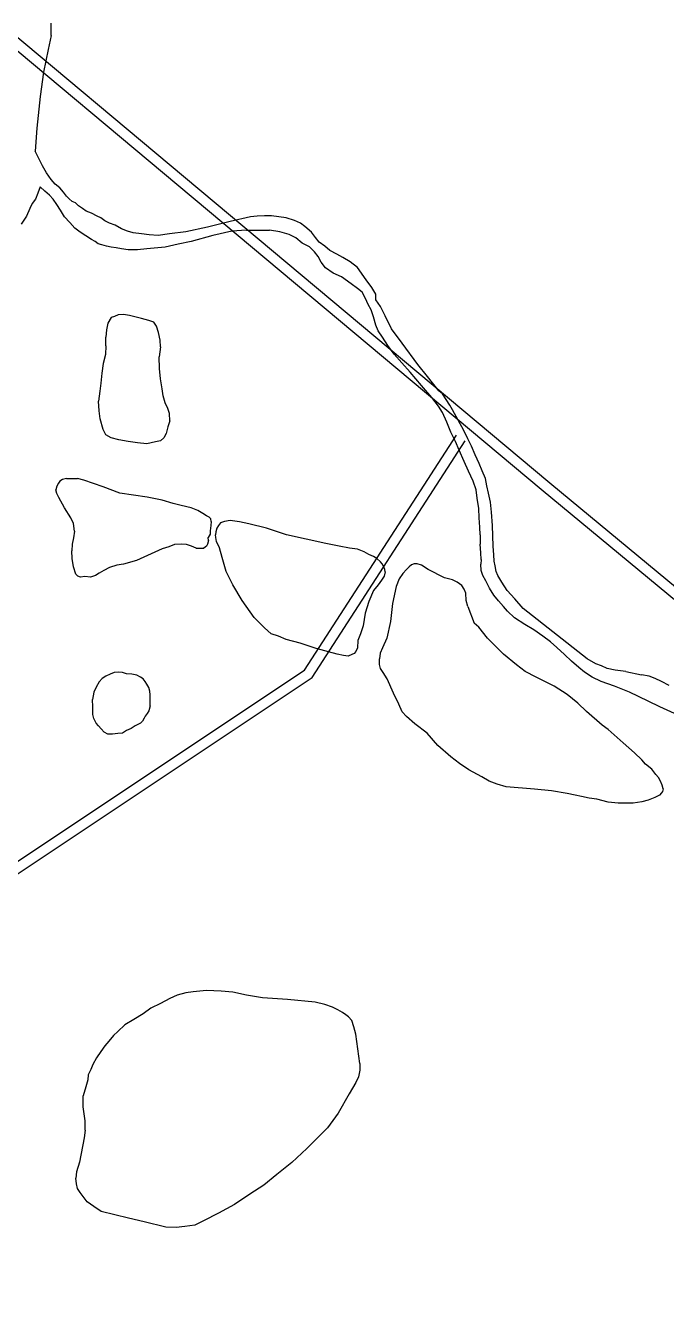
# Model space of a CAD drawing. Header units: millimetres. Extents: x 583 to 26013, y 350 to 21391.
# Drawn here: x 16722.6 to 16846.6, y 14884 to 15134.1 of the extents above; entities that cross this region are included whole.
import ezdxf

# ---------------------------------------------------------------- set-up
doc = ezdxf.new("R2010")
doc.units = ezdxf.units.MM
doc.layers.add('145-', color=130, linetype='Continuous')
doc.layers.add('RIOS', color=140, linetype='Continuous')

msp = doc.modelspace()

# ---------------------------------------------------------------- linework, layer by layer
at = {"layer": '145-', "color": 0, "linetype": 'Continuous'}
for p, q in [((16727.51551, 15132.20241), (16727.51551, 15134.60241)), ((16727.51551, 15132.20241), (16726.91551, 15129.50241)), ((16726.91551, 15129.50241), (16726.01551, 15125.10241)), ((16726.01551, 15125.10241), (16725.41551, 15120.40241)), ((16725.41551, 15120.40241), (16724.71551, 15114.30241)), ((16724.71551, 15114.30241), (16724.41551, 15109.80241)), ((16725.81551, 15107.00241), (16724.41551, 15109.80241)), ((16726.61551, 15105.60241), (16725.81551, 15107.00241)), ((16727.51551, 15104.30241), (16726.61551, 15105.60241)), ((16728.31551, 15103.40241), (16727.51551, 15104.30241)), ((16724.91551, 15101.70241), (16724.51551, 15100.50241)), ((16725.41551, 15102.90241), (16724.91551, 15101.70241)), ((16726.31551, 15102.10241), (16725.41551, 15102.90241)), ((16727.21551, 15101.30241), (16726.31551, 15102.10241)), ((16729.21551, 15102.70241), (16728.31551, 15103.40241)), ((16729.91551, 15101.90241), (16729.21551, 15102.70241)), ((16730.51551, 15101.10241), (16729.91551, 15101.90241)), ((16723.81551, 15099.70241), (16723.41551, 15098.70241)), ((16724.51551, 15100.50241), (16723.81551, 15099.70241)), ((16727.91551, 15100.50241), (16727.21551, 15101.30241)), ((16728.61551, 15099.50241), (16727.91551, 15100.50241)), ((16729.31551, 15098.40241), (16728.61551, 15099.50241)), ((16731.01551, 15100.60241), (16730.51551, 15101.10241)), ((16731.61551, 15100.10241), (16731.01551, 15100.60241)), ((16732.21551, 15099.80241), (16731.61551, 15100.10241)), ((16732.81551, 15099.20241), (16732.21551, 15099.80241)), ((16733.61551, 15098.70241), (16732.81551, 15099.20241)), ((16722.71551, 15097.20241), (16721.71551, 15095.70241)), ((16723.41551, 15098.70241), (16722.71551, 15097.20241)), ((16730.11551, 15097.10241), (16729.31551, 15098.40241)), ((16731.11551, 15096.00241), (16730.11551, 15097.10241)), ((16734.31551, 15098.20241), (16733.61551, 15098.70241)), ((16735.31551, 15097.80241), (16734.31551, 15098.20241)), ((16736.41551, 15097.20241), (16735.31551, 15097.80241)), ((16737.11551, 15096.90241), (16736.41551, 15097.20241)), ((16737.91551, 15096.30241), (16737.11551, 15096.90241)), ((16766.11551, 15097.10241), (16762.21551, 15096.20241)), ((16767.41551, 15097.20241), (16766.11551, 15097.10241)), ((16768.81551, 15097.30241), (16767.41551, 15097.20241)), ((16770.21551, 15097.30241), (16768.81551, 15097.30241)), ((16771.61551, 15097.10241), (16770.21551, 15097.30241)), ((16773.01551, 15096.90241), (16771.61551, 15097.10241)), ((16774.61551, 15096.40241), (16773.01551, 15096.90241)), ((16732.11551, 15094.90241), (16731.11551, 15096.00241)), ((16733.11551, 15094.10241), (16732.11551, 15094.90241)), ((16734.21551, 15093.40241), (16733.11551, 15094.10241)), ((16738.81551, 15095.90241), (16737.91551, 15096.30241)), ((16739.91551, 15095.50241), (16738.81551, 15095.90241)), ((16741.11551, 15094.80241), (16739.91551, 15095.50241)), ((16742.31551, 15094.30241), (16741.11551, 15094.80241)), ((16743.41551, 15094.00241), (16742.31551, 15094.30241)), ((16753.61551, 15094.20241), (16750.41551, 15093.80241)), ((16757.81551, 15095.10241), (16753.61551, 15094.20241)), ((16762.21551, 15096.20241), (16757.81551, 15095.10241)), ((16762.51551, 15094.30241), (16758.81551, 15093.50241)), ((16765.31551, 15094.50241), (16762.51551, 15094.30241)), ((16765.31551, 15094.50241), (16769.81551, 15094.50241)), ((16771.81551, 15094.20241), (16769.81551, 15094.50241)), ((16773.61551, 15093.70241), (16771.81551, 15094.20241)), ((16775.81551, 15095.90241), (16774.61551, 15096.40241)), ((16776.61551, 15095.20241), (16775.81551, 15095.90241)), ((16777.91551, 15094.10241), (16776.61551, 15095.20241)), ((16778.71551, 15093.10241), (16777.91551, 15094.10241)), ((16735.31551, 15092.70241), (16734.21551, 15093.40241)), ((16736.01551, 15092.30241), (16735.31551, 15092.70241)), ((16736.61551, 15091.90241), (16736.01551, 15092.30241)), ((16737.31551, 15091.70241), (16736.61551, 15091.90241)), ((16738.21551, 15091.40241), (16737.31551, 15091.70241)), ((16745.01551, 15093.80241), (16743.41551, 15094.00241)), ((16746.51551, 15093.60241), (16745.01551, 15093.80241)), ((16748.21551, 15093.50241), (16746.51551, 15093.60241)), ((16750.41551, 15093.80241), (16748.21551, 15093.50241)), ((16752.11551, 15091.80241), (16749.61551, 15091.20241)), ((16754.61551, 15092.30241), (16752.11551, 15091.80241)), ((16758.81551, 15093.50241), (16754.61551, 15092.30241)), ((16774.91551, 15093.00241), (16773.61551, 15093.70241)), ((16776.11551, 15092.00241), (16774.91551, 15093.00241)), ((16777.51551, 15091.30241), (16776.11551, 15092.00241)), ((16779.41551, 15092.20241), (16778.71551, 15093.10241)), ((16780.51551, 15091.40241), (16779.41551, 15092.20241)), ((16739.11551, 15091.20241), (16738.21551, 15091.40241)), ((16740.11551, 15091.10241), (16739.11551, 15091.20241)), ((16741.11551, 15090.90241), (16740.11551, 15091.10241)), ((16742.41551, 15090.70241), (16741.11551, 15090.90241)), ((16744.21551, 15090.70241), (16742.41551, 15090.70241)), ((16746.01551, 15090.90241), (16744.21551, 15090.70241)), ((16749.61551, 15091.20241), (16746.01551, 15090.90241)), ((16778.51551, 15090.30241), (16777.51551, 15091.30241)), ((16779.21551, 15089.40241), (16778.51551, 15090.30241)), ((16779.81551, 15088.30241), (16779.21551, 15089.40241)), ((16781.51551, 15090.60241), (16780.51551, 15091.40241)), ((16782.81551, 15089.90241), (16781.51551, 15090.60241)), ((16784.01551, 15089.20241), (16782.81551, 15089.90241)), ((16785.41551, 15088.40241), (16784.01551, 15089.20241)), ((16780.61551, 15087.20241), (16779.81551, 15088.30241)), ((16782.11551, 15086.20241), (16780.61551, 15087.20241)), ((16786.81551, 15087.30241), (16785.41551, 15088.40241)), ((16788.51551, 15084.90241), (16786.81551, 15087.30241)), ((16783.71551, 15085.50241), (16782.11551, 15086.20241)), ((16785.61551, 15084.10241), (16783.71551, 15085.50241)), ((16786.81551, 15083.20241), (16785.61551, 15084.10241)), ((16789.61551, 15083.40241), (16788.51551, 15084.90241)), ((16787.71551, 15082.50241), (16786.81551, 15083.20241)), ((16788.41551, 15081.30241), (16787.71551, 15082.50241)), ((16790.41551, 15082.10241), (16789.61551, 15083.40241)), ((16790.41551, 15081.00241), (16790.41551, 15082.10241)), ((16788.91551, 15080.10241), (16788.41551, 15081.30241)), ((16789.51551, 15079.10241), (16788.91551, 15080.10241)), ((16789.91551, 15077.70241), (16789.51551, 15079.10241)), ((16791.31551, 15079.70241), (16790.41551, 15081.00241)), ((16792.21551, 15077.90241), (16791.31551, 15079.70241)), ((16739.11551, 15077.60241), (16738.51551, 15076.50241)), ((16739.81551, 15077.80241), (16739.11551, 15077.60241)), ((16740.51551, 15078.10241), (16739.81551, 15077.80241)), ((16741.51551, 15078.20241), (16740.51551, 15078.10241)), ((16742.71551, 15078.00241), (16741.51551, 15078.20241)), ((16745.01551, 15077.40241), (16742.71551, 15078.00241)), ((16746.41551, 15077.00241), (16745.01551, 15077.40241)), ((16747.41551, 15076.70241), (16746.41551, 15077.00241)), ((16747.91551, 15075.90241), (16747.41551, 15076.70241)), ((16790.41551, 15076.10241), (16789.91551, 15077.70241)), ((16793.41551, 15075.40241), (16792.21551, 15077.90241)), ((16738.21551, 15075.20241), (16738.11551, 15073.80241)), ((16738.51551, 15076.50241), (16738.21551, 15075.20241)), ((16748.31551, 15074.70241), (16747.91551, 15075.90241)), ((16748.61551, 15073.20241), (16748.31551, 15074.70241)), ((16790.81551, 15075.00241), (16790.41551, 15076.10241)), ((16791.71551, 15073.80241), (16790.81551, 15075.00241)), ((16795.51551, 15072.60241), (16793.41551, 15075.40241)), ((16738.11551, 15072.10241), (16738.01551, 15070.40241)), ((16738.11551, 15072.10241), (16738.11551, 15073.80241)), ((16748.71551, 15071.90241), (16748.41551, 15070.00241)), ((16748.71551, 15071.90241), (16748.61551, 15073.20241)), ((16792.71551, 15072.20241), (16791.71551, 15073.80241)), ((16793.91551, 15070.50241), (16792.71551, 15072.20241)), ((16798.51551, 15068.50241), (16795.51551, 15072.60241)), ((16738.01551, 15070.40241), (16737.61551, 15068.70241)), ((16748.51551, 15067.70241), (16748.41551, 15070.00241)), ((16795.41551, 15068.80241), (16793.91551, 15070.50241)), ((16737.31551, 15066.80241), (16737.11551, 15064.90241)), ((16737.61551, 15068.70241), (16737.31551, 15066.80241)), ((16748.71551, 15065.70241), (16748.51551, 15067.70241)), ((16797.01551, 15067.00241), (16795.41551, 15068.80241)), ((16799.21551, 15064.40241), (16797.01551, 15067.00241)), ((16800.41551, 15066.20241), (16798.51551, 15068.50241)), ((16737.11551, 15064.90241), (16736.91551, 15063.30241)), ((16749.01551, 15063.80241), (16748.71551, 15065.70241)), ((16801.21551, 15062.10241), (16799.21551, 15064.40241)), ((16802.61551, 15063.40241), (16800.41551, 15066.20241)), ((16736.91551, 15063.30241), (16736.71551, 15061.40241)), ((16749.21551, 15062.40241), (16749.01551, 15063.80241)), ((16749.61551, 15061.10241), (16749.21551, 15062.40241)), ((16802.51551, 15060.40241), (16801.21551, 15062.10241)), ((16803.31551, 15062.80241), (16802.61551, 15063.40241)), ((16804.71551, 15060.60241), (16803.31551, 15062.80241)), ((16736.81551, 15059.50241), (16736.71551, 15061.40241)), ((16737.01551, 15058.00241), (16736.81551, 15059.50241)), ((16750.11551, 15060.00241), (16749.61551, 15061.10241)), ((16750.41551, 15059.00241), (16750.11551, 15060.00241)), ((16803.31551, 15059.20241), (16802.51551, 15060.40241)), ((16804.11551, 15057.30241), (16803.31551, 15059.20241)), ((16805.21551, 15059.70241), (16804.71551, 15060.60241)), ((16806.31551, 15057.70241), (16805.21551, 15059.70241)), ((16737.61551, 15055.90241), (16737.01551, 15058.00241)), ((16750.51551, 15057.60241), (16750.11551, 15056.40241)), ((16750.51551, 15057.60241), (16750.41551, 15059.00241)), ((16804.91551, 15055.40241), (16804.11551, 15057.30241)), ((16807.41551, 15055.70241), (16806.31551, 15057.70241)), ((16738.11551, 15054.90241), (16737.61551, 15055.90241)), ((16739.11551, 15054.30241), (16738.11551, 15054.90241)), ((16740.61551, 15053.90241), (16739.11551, 15054.30241)), ((16749.31551, 15054.30241), (16748.71551, 15053.70241)), ((16749.81551, 15055.10241), (16749.31551, 15054.30241)), ((16750.11551, 15056.40241), (16749.81551, 15055.10241)), ((16805.81551, 15053.60241), (16804.91551, 15055.40241)), ((16808.21551, 15054.10241), (16807.41551, 15055.70241)), ((16808.91551, 15052.70241), (16808.21551, 15054.10241)), ((16742.41551, 15053.60241), (16740.61551, 15053.90241)), ((16744.21551, 15053.30241), (16742.41551, 15053.60241)), ((16746.01551, 15053.10241), (16744.21551, 15053.30241)), ((16747.71551, 15053.50241), (16746.01551, 15053.10241)), ((16748.71551, 15053.70241), (16747.71551, 15053.50241)), ((16806.51551, 15051.90241), (16805.81551, 15053.60241)), ((16807.51551, 15049.70241), (16806.51551, 15051.90241)), ((16809.61551, 15051.00241), (16808.91551, 15052.70241)), ((16808.31551, 15047.80241), (16807.51551, 15049.70241)), ((16810.41551, 15049.30241), (16809.61551, 15051.00241)), ((16811.01551, 15047.90241), (16810.41551, 15049.30241)), ((16809.21551, 15045.90241), (16808.31551, 15047.80241)), ((16811.61551, 15046.40241), (16811.01551, 15047.90241)), ((16728.61551, 15044.90241), (16728.41551, 15044.20241)), ((16728.61551, 15043.50241), (16728.41551, 15044.20241)), ((16728.91551, 15045.50241), (16728.61551, 15044.90241)), ((16729.21551, 15045.90241), (16728.91551, 15045.50241)), ((16729.71551, 15046.20241), (16729.21551, 15045.90241)), ((16730.51551, 15046.40241), (16729.71551, 15046.20241)), ((16730.51551, 15046.40241), (16732.61551, 15046.40241)), ((16733.81551, 15046.10241), (16732.61551, 15046.40241)), ((16737.61551, 15044.80241), (16733.81551, 15046.10241)), ((16740.81551, 15043.60241), (16737.61551, 15044.80241)), ((16809.81551, 15044.20241), (16809.21551, 15045.90241)), ((16810.01551, 15042.60241), (16809.81551, 15044.20241)), ((16811.91551, 15045.00241), (16811.61551, 15046.40241)), ((16812.21551, 15043.60241), (16811.91551, 15045.00241)), ((16729.01551, 15042.70241), (16728.61551, 15043.50241)), ((16730.11551, 15040.70241), (16729.01551, 15042.70241)), ((16746.11551, 15042.80241), (16740.81551, 15043.60241)), ((16749.01551, 15042.20241), (16746.11551, 15042.80241)), ((16751.11551, 15041.60241), (16749.01551, 15042.20241)), ((16752.71551, 15041.20241), (16751.11551, 15041.60241)), ((16810.31551, 15040.60241), (16810.01551, 15042.60241)), ((16812.61551, 15041.80241), (16812.21551, 15043.60241)), ((16812.81551, 15039.90241), (16812.61551, 15041.80241)), ((16731.31551, 15038.80241), (16730.11551, 15040.70241)), ((16754.61551, 15040.70241), (16752.71551, 15041.20241)), ((16755.91551, 15040.20241), (16754.61551, 15040.70241)), ((16756.91551, 15039.60241), (16755.91551, 15040.20241)), ((16757.61551, 15039.20241), (16756.91551, 15039.60241)), ((16758.11551, 15038.90241), (16757.61551, 15039.20241)), ((16810.41551, 15038.80241), (16810.31551, 15040.60241)), ((16813.01551, 15037.30241), (16812.81551, 15039.90241)), ((16731.81551, 15037.70241), (16731.31551, 15038.80241)), ((16732.01551, 15036.20241), (16731.81551, 15037.70241)), ((16758.41551, 15038.60241), (16758.11551, 15038.90241)), ((16758.41551, 15037.30241), (16758.31551, 15036.30241)), ((16758.51551, 15038.10241), (16758.41551, 15038.60241)), ((16758.51551, 15038.10241), (16758.41551, 15037.30241)), ((16759.61551, 15036.80241), (16759.41551, 15036.10241)), ((16759.91551, 15037.30241), (16759.61551, 15036.80241)), ((16760.31551, 15037.80241), (16759.91551, 15037.30241)), ((16761.11551, 15038.10241), (16760.31551, 15037.80241)), ((16762.21551, 15038.30241), (16761.11551, 15038.10241)), ((16764.01551, 15038.00241), (16762.21551, 15038.30241)), ((16765.81551, 15037.60241), (16764.01551, 15038.00241)), ((16769.21551, 15036.80241), (16765.81551, 15037.60241)), ((16773.11551, 15035.50241), (16769.21551, 15036.80241)), ((16810.51551, 15037.00241), (16810.41551, 15038.80241)), ((16810.61551, 15035.50241), (16810.51551, 15037.00241)), ((16813.11551, 15033.30241), (16813.01551, 15037.30241)), ((16731.81551, 15034.90241), (16731.61551, 15033.70241)), ((16732.01551, 15036.20241), (16731.81551, 15034.90241)), ((16758.01551, 15034.40241), (16757.81551, 15033.70241)), ((16758.31551, 15035.60241), (16757.91551, 15035.00241)), ((16758.01551, 15034.40241), (16757.91551, 15035.00241)), ((16758.31551, 15036.30241), (16758.31551, 15035.60241)), ((16759.41551, 15036.10241), (16759.31551, 15035.50241)), ((16759.41551, 15035.00241), (16759.31551, 15035.50241)), ((16759.51551, 15034.20241), (16759.41551, 15035.00241)), ((16760.11551, 15033.00241), (16759.51551, 15034.20241)), ((16780.71551, 15033.80241), (16773.11551, 15035.50241)), ((16810.61551, 15035.50241), (16810.61551, 15033.70241)), ((16731.61551, 15033.70241), (16731.51551, 15032.40241)), ((16731.61551, 15030.90241), (16731.51551, 15032.40241)), ((16749.01551, 15032.80241), (16744.01551, 15030.50241)), ((16750.31551, 15033.20241), (16749.01551, 15032.80241)), ((16751.41551, 15033.60241), (16750.31551, 15033.20241)), ((16752.71551, 15033.70241), (16751.41551, 15033.60241)), ((16753.71551, 15033.60241), (16752.71551, 15033.70241)), ((16754.71551, 15033.30241), (16753.71551, 15033.60241)), ((16755.61551, 15032.90241), (16754.71551, 15033.30241)), ((16755.61551, 15032.90241), (16757.11551, 15032.90241)), ((16757.61551, 15033.30241), (16757.11551, 15032.90241)), ((16757.81551, 15033.70241), (16757.61551, 15033.30241)), ((16760.61551, 15031.10241), (16760.11551, 15033.00241)), ((16783.31551, 15033.30241), (16780.71551, 15033.80241)), ((16785.31551, 15032.90241), (16783.31551, 15033.30241)), ((16786.81551, 15032.70241), (16785.31551, 15032.90241)), ((16788.11551, 15032.20241), (16786.81551, 15032.70241)), ((16789.01551, 15031.70241), (16788.11551, 15032.20241)), ((16789.91551, 15031.30241), (16789.01551, 15031.70241)), ((16810.71551, 15032.00241), (16810.61551, 15033.70241)), ((16810.81551, 15030.70241), (16810.71551, 15032.00241)), ((16813.21551, 15031.60241), (16813.11551, 15033.30241)), ((16813.31551, 15030.40241), (16813.21551, 15031.60241)), ((16731.81551, 15029.30241), (16731.61551, 15030.90241)), ((16732.31551, 15027.90241), (16731.81551, 15029.30241)), ((16738.81551, 15029.20241), (16737.71551, 15028.60241)), ((16740.21551, 15029.60241), (16738.81551, 15029.20241)), ((16741.51551, 15029.80241), (16740.21551, 15029.60241)), ((16744.01551, 15030.50241), (16741.51551, 15029.80241)), ((16761.41551, 15028.40241), (16760.61551, 15031.10241)), ((16790.61551, 15030.90241), (16789.91551, 15031.30241)), ((16791.31551, 15030.30241), (16790.61551, 15030.90241)), ((16791.61551, 15029.90241), (16791.31551, 15030.30241)), ((16791.91551, 15029.30241), (16791.61551, 15029.90241)), ((16792.11551, 15028.80241), (16791.91551, 15029.30241)), ((16796.81551, 15029.30241), (16796.31551, 15028.80241)), ((16797.31551, 15029.70241), (16796.81551, 15029.30241)), ((16797.81551, 15029.90241), (16797.31551, 15029.70241)), ((16798.41551, 15029.90241), (16797.81551, 15029.90241)), ((16799.21551, 15029.60241), (16798.41551, 15029.90241)), ((16800.51551, 15028.80241), (16799.21551, 15029.60241)), ((16810.81551, 15030.70241), (16810.71551, 15029.80241)), ((16810.81551, 15028.60241), (16810.71551, 15029.80241)), ((16813.51551, 15029.50241), (16813.31551, 15030.40241)), ((16813.71551, 15028.40241), (16813.51551, 15029.50241)), ((16732.71551, 15027.50241), (16732.31551, 15027.90241)), ((16733.21551, 15027.30241), (16732.71551, 15027.50241)), ((16734.01551, 15027.40241), (16733.21551, 15027.30241)), ((16735.11551, 15027.30241), (16734.01551, 15027.40241)), ((16736.11551, 15027.60241), (16735.11551, 15027.30241)), ((16736.81551, 15028.10241), (16736.11551, 15027.60241)), ((16737.71551, 15028.60241), (16736.81551, 15028.10241)), ((16762.71551, 15025.80241), (16761.41551, 15028.40241)), ((16791.51551, 15026.70241), (16790.81551, 15025.80241)), ((16792.01551, 15027.50241), (16791.51551, 15026.70241)), ((16792.21551, 15028.30241), (16792.01551, 15027.50241)), ((16792.21551, 15028.30241), (16792.11551, 15028.80241)), ((16794.91551, 15027.00241), (16794.31551, 15025.50241)), ((16795.61551, 15028.00241), (16794.91551, 15027.00241)), ((16796.31551, 15028.80241), (16795.61551, 15028.00241)), ((16803.71551, 15027.20241), (16800.51551, 15028.80241)), ((16805.21551, 15026.80241), (16803.71551, 15027.20241)), ((16806.11551, 15026.30241), (16805.21551, 15026.80241)), ((16811.11551, 15027.60241), (16810.81551, 15028.60241)), ((16811.71551, 15026.60241), (16811.11551, 15027.60241)), ((16812.41551, 15025.20241), (16811.71551, 15026.60241)), ((16814.01551, 15027.60241), (16813.71551, 15028.40241)), ((16814.81551, 15026.30241), (16814.01551, 15027.60241)), ((16764.51551, 15022.80241), (16762.71551, 15025.80241)), ((16789.91551, 15024.70241), (16789.01551, 15022.60241)), ((16790.81551, 15025.80241), (16789.91551, 15024.70241)), ((16794.31551, 15025.50241), (16793.61551, 15022.20241)), ((16807.01551, 15025.70241), (16806.11551, 15026.30241)), ((16807.51551, 15025.00241), (16807.01551, 15025.70241)), ((16807.81551, 15024.20241), (16807.51551, 15025.00241)), ((16807.91551, 15022.80241), (16807.81551, 15024.20241)), ((16813.21551, 15023.80241), (16812.41551, 15025.20241)), ((16815.81551, 15024.70241), (16814.81551, 15026.30241)), ((16817.31551, 15023.10241), (16815.81551, 15024.70241)), ((16766.81551, 15019.50241), (16764.51551, 15022.80241)), ((16789.01551, 15022.60241), (16788.31551, 15020.30241)), ((16793.61551, 15022.20241), (16793.21551, 15018.70241)), ((16808.21551, 15021.60241), (16807.91551, 15022.80241)), ((16808.21551, 15021.60241), (16809.41551, 15018.40241)), ((16814.11551, 15022.70241), (16813.21551, 15023.80241)), ((16815.11551, 15021.60241), (16814.11551, 15022.70241)), ((16815.91551, 15020.70241), (16815.11551, 15021.60241)), ((16818.91551, 15021.20241), (16817.31551, 15023.10241)), ((16768.81551, 15017.50241), (16766.81551, 15019.50241)), ((16788.31551, 15020.30241), (16787.91551, 15017.90241)), ((16817.21551, 15019.40241), (16815.91551, 15020.70241)), ((16819.21551, 15018.10241), (16817.21551, 15019.40241)), ((16831.31551, 15011.50241), (16818.91551, 15021.20241)), ((16770.11551, 15016.30241), (16768.81551, 15017.50241)), ((16787.91551, 15017.90241), (16787.41551, 15016.30241)), ((16793.21551, 15018.70241), (16792.51551, 15015.50241)), ((16810.31551, 15017.60241), (16809.41551, 15018.40241)), ((16812.01551, 15015.50241), (16810.31551, 15017.60241)), ((16821.01551, 15017.10241), (16819.21551, 15018.10241)), ((16822.71551, 15015.90241), (16821.01551, 15017.10241)), ((16771.51551, 15015.90241), (16770.11551, 15016.30241)), ((16773.01551, 15015.20241), (16771.51551, 15015.90241)), ((16775.71551, 15014.50241), (16773.01551, 15015.20241)), ((16778.81551, 15013.50241), (16775.71551, 15014.50241)), ((16786.91551, 15015.00241), (16786.81551, 15013.60241)), ((16787.41551, 15016.30241), (16786.91551, 15015.00241)), ((16792.51551, 15015.50241), (16791.71551, 15013.60241)), ((16815.11551, 15012.40241), (16812.01551, 15015.50241)), ((16824.21551, 15014.80241), (16822.71551, 15015.90241)), ((16825.41551, 15013.70241), (16824.21551, 15014.80241)), ((16782.91551, 15012.40241), (16778.81551, 15013.50241)), ((16784.11551, 15012.10241), (16782.91551, 15012.40241)), ((16785.01551, 15012.00241), (16784.11551, 15012.10241)), ((16785.71551, 15012.30241), (16785.01551, 15012.00241)), ((16786.21551, 15012.50241), (16785.71551, 15012.30241)), ((16786.51551, 15012.90241), (16786.21551, 15012.50241)), ((16786.81551, 15013.60241), (16786.51551, 15012.90241)), ((16791.21551, 15012.60241), (16791.11551, 15011.50241)), ((16791.11551, 15010.40241), (16791.11551, 15011.50241)), ((16791.71551, 15013.60241), (16791.21551, 15012.60241)), ((16817.61551, 15010.30241), (16815.11551, 15012.40241)), ((16826.91551, 15012.30241), (16825.41551, 15013.70241)), ((16828.31551, 15011.00241), (16826.91551, 15012.30241)), ((16833.01551, 15010.50241), (16831.31551, 15011.50241)), ((16791.31551, 15009.60241), (16791.11551, 15010.40241)), ((16791.81551, 15008.80241), (16791.31551, 15009.60241)), ((16819.31551, 15009.00241), (16817.61551, 15010.30241)), ((16821.41551, 15007.90241), (16819.31551, 15009.00241)), ((16829.71551, 15009.80241), (16828.31551, 15011.00241)), ((16830.81551, 15008.90241), (16829.71551, 15009.80241)), ((16834.11551, 15010.10241), (16833.01551, 15010.50241)), ((16835.21551, 15009.60241), (16834.11551, 15010.10241)), ((16836.71551, 15009.30241), (16835.21551, 15009.60241)), ((16838.81551, 15009.00241), (16836.71551, 15009.30241)), ((16838.81551, 15009.00241), (16841.81551, 15008.40241)), ((16736.81551, 15007.00241), (16736.21551, 15006.00241)), ((16737.41551, 15007.70241), (16736.81551, 15007.00241)), ((16738.11551, 15008.10241), (16737.41551, 15007.70241)), ((16738.91551, 15008.50241), (16738.11551, 15008.10241)), ((16739.71551, 15008.80241), (16738.91551, 15008.50241)), ((16740.51551, 15008.90241), (16739.71551, 15008.80241)), ((16741.31551, 15008.80241), (16740.51551, 15008.90241)), ((16742.11551, 15008.60241), (16741.31551, 15008.80241)), ((16743.11551, 15008.50241), (16742.11551, 15008.60241)), ((16744.11551, 15008.30241), (16743.11551, 15008.50241)), ((16744.81551, 15007.90241), (16744.11551, 15008.30241)), ((16745.31551, 15007.60241), (16744.81551, 15007.90241)), ((16745.71551, 15007.10241), (16745.31551, 15007.60241)), ((16746.01551, 15006.60241), (16745.71551, 15007.10241)), ((16746.41551, 15005.90241), (16746.01551, 15006.60241)), ((16792.61551, 15007.60241), (16791.81551, 15008.80241)), ((16793.81551, 15004.80241), (16792.61551, 15007.60241)), ((16824.91551, 15006.20241), (16821.41551, 15007.90241)), ((16832.31551, 15007.90241), (16830.81551, 15008.90241)), ((16834.01551, 15007.10241), (16832.31551, 15007.90241)), ((16836.61551, 15006.20241), (16834.01551, 15007.10241)), ((16843.31551, 15008.10241), (16841.81551, 15008.40241)), ((16844.51551, 15007.70241), (16843.31551, 15008.10241)), ((16845.71551, 15007.10241), (16844.51551, 15007.70241)), ((16847.21551, 15006.30241), (16845.71551, 15007.10241)), ((16735.81551, 15005.00241), (16735.51551, 15003.60241)), ((16736.21551, 15006.00241), (16735.81551, 15005.00241)), ((16746.61551, 15005.20241), (16746.41551, 15005.90241)), ((16746.71551, 15004.50241), (16746.61551, 15005.20241)), ((16746.71551, 15002.40241), (16746.71551, 15004.50241)), ((16794.81551, 15002.70241), (16793.81551, 15004.80241)), ((16827.41551, 15004.60241), (16824.91551, 15006.20241)), ((16829.51551, 15002.90241), (16827.41551, 15004.60241)), ((16839.51551, 15005.00241), (16836.61551, 15006.20241)), ((16843.11551, 15003.30241), (16839.51551, 15005.00241)), ((16735.61551, 15002.20241), (16735.51551, 15003.60241)), ((16735.61551, 15000.70241), (16735.61551, 15002.20241)), ((16746.71551, 15002.40241), (16746.41551, 15001.40241)), ((16795.51551, 15001.20241), (16794.81551, 15002.70241)), ((16831.21551, 15001.30241), (16829.51551, 15002.90241)), ((16845.41551, 15002.20241), (16843.11551, 15003.30241)), ((16848.21551, 15000.90241), (16845.41551, 15002.20241)), ((16735.81551, 14999.90241), (16735.61551, 15000.70241)), ((16736.21551, 14999.00241), (16735.81551, 14999.90241)), ((16736.71551, 14998.50241), (16736.21551, 14999.00241)), ((16744.81551, 14999.00241), (16743.81551, 14998.50241)), ((16745.21551, 14999.40241), (16744.81551, 14999.00241)), ((16745.51551, 15000.00241), (16745.21551, 14999.40241)), ((16745.71551, 15000.40241), (16745.51551, 15000.00241)), ((16746.11551, 15000.90241), (16745.71551, 15000.40241)), ((16746.41551, 15001.40241), (16746.11551, 15000.90241)), ((16796.31551, 15000.30241), (16795.51551, 15001.20241)), ((16797.91551, 14998.90241), (16796.31551, 15000.30241)), ((16834.21551, 14998.60241), (16831.21551, 15001.30241)), ((16737.21551, 14997.90241), (16736.71551, 14998.50241)), ((16737.81551, 14997.30241), (16737.21551, 14997.90241)), ((16738.51551, 14996.90241), (16737.81551, 14997.30241)), ((16739.41551, 14996.90241), (16738.51551, 14996.90241)), ((16740.41551, 14997.00241), (16739.41551, 14996.90241)), ((16741.31551, 14997.10241), (16740.41551, 14997.00241)), ((16742.11551, 14997.60241), (16741.31551, 14997.10241)), ((16743.01551, 14998.00241), (16742.11551, 14997.60241)), ((16743.81551, 14998.50241), (16743.01551, 14998.00241)), ((16800.31551, 14997.10241), (16797.91551, 14998.90241)), ((16802.41551, 14994.70241), (16800.31551, 14997.10241)), ((16835.41551, 14997.80241), (16834.21551, 14998.60241)), ((16838.31551, 14995.20241), (16835.41551, 14997.80241)), ((16804.91551, 14992.50241), (16802.41551, 14994.70241)), ((16840.51551, 14993.30241), (16838.31551, 14995.20241)), ((16806.61551, 14991.20241), (16804.91551, 14992.50241)), ((16841.91551, 14991.90241), (16840.51551, 14993.30241)), ((16842.61551, 14991.10241), (16841.91551, 14991.90241)), ((16808.41551, 14990.00241), (16806.61551, 14991.20241)), ((16810.91551, 14988.60241), (16808.41551, 14990.00241)), ((16843.81551, 14990.10241), (16842.61551, 14991.10241)), ((16844.61551, 14989.10241), (16843.81551, 14990.10241)), ((16845.11551, 14988.50241), (16844.61551, 14989.10241)), ((16812.31551, 14987.80241), (16810.91551, 14988.60241)), ((16813.91551, 14987.20241), (16812.31551, 14987.80241)), ((16815.61551, 14986.70241), (16813.91551, 14987.20241)), ((16821.11551, 14986.20241), (16815.61551, 14986.70241)), ((16845.51551, 14987.80241), (16845.11551, 14988.50241)), ((16845.81551, 14987.00241), (16845.51551, 14987.80241)), ((16846.01551, 14986.30241), (16845.81551, 14987.00241)), ((16824.41551, 14985.90241), (16821.11551, 14986.20241)), ((16827.41551, 14985.40241), (16824.41551, 14985.90241)), ((16829.01551, 14985.10241), (16827.41551, 14985.40241)), ((16830.21551, 14984.80241), (16829.01551, 14985.10241)), ((16831.71551, 14984.50241), (16830.21551, 14984.80241)), ((16833.21551, 14984.30241), (16831.71551, 14984.50241)), ((16835.41551, 14983.70241), (16833.21551, 14984.30241)), ((16843.11551, 14984.10241), (16841.91551, 14983.80241)), ((16844.41551, 14984.60241), (16843.11551, 14984.10241)), ((16845.31551, 14985.10241), (16844.41551, 14984.60241)), ((16845.71551, 14985.50241), (16845.31551, 14985.10241)), ((16845.91551, 14985.80241), (16845.71551, 14985.50241)), ((16846.01551, 14986.30241), (16845.91551, 14985.80241)), ((16837.31551, 14983.50241), (16835.41551, 14983.70241)), ((16840.21551, 14983.50241), (16837.31551, 14983.50241)), ((16841.91551, 14983.80241), (16840.21551, 14983.50241)), ((16753.61551, 14946.80241), (16751.91551, 14946.30241)), ((16755.01551, 14947.00241), (16753.61551, 14946.80241)), ((16757.61551, 14947.20241), (16755.01551, 14947.00241)), ((16760.41551, 14947.10241), (16757.61551, 14947.20241)), ((16762.71551, 14946.90241), (16760.41551, 14947.10241)), ((16765.31551, 14946.30241), (16762.71551, 14946.90241)), ((16748.71551, 14944.70241), (16746.81551, 14943.80241)), ((16750.51551, 14945.70241), (16748.71551, 14944.70241)), ((16751.91551, 14946.30241), (16750.51551, 14945.70241)), ((16768.41551, 14945.80241), (16765.31551, 14946.30241)), ((16773.31551, 14945.50241), (16768.41551, 14945.80241)), ((16778.61551, 14945.00241), (16773.31551, 14945.50241)), ((16780.51551, 14944.50241), (16778.61551, 14945.00241)), ((16782.01551, 14944.00241), (16780.51551, 14944.50241)), ((16783.01551, 14943.50241), (16782.01551, 14944.00241)), ((16743.51551, 14941.60241), (16741.81551, 14940.60241)), ((16745.31551, 14942.70241), (16743.51551, 14941.60241)), ((16746.81551, 14943.80241), (16745.31551, 14942.70241)), ((16783.91551, 14943.00241), (16783.01551, 14943.50241)), ((16784.61551, 14942.50241), (16783.91551, 14943.00241)), ((16785.11551, 14942.10241), (16784.61551, 14942.50241)), ((16785.71551, 14941.40241), (16785.11551, 14942.10241)), ((16740.41551, 14939.30241), (16739.61551, 14938.50241)), ((16741.81551, 14940.60241), (16740.41551, 14939.30241)), ((16786.11551, 14940.20241), (16785.71551, 14941.40241)), ((16786.51551, 14938.80241), (16786.11551, 14940.20241)), ((16737.91551, 14936.50241), (16737.11551, 14935.40241)), ((16738.71551, 14937.40241), (16737.91551, 14936.50241)), ((16739.61551, 14938.50241), (16738.71551, 14937.40241)), ((16787.31551, 14933.10241), (16786.51551, 14938.80241)), ((16736.31551, 14934.20241), (16735.61551, 14932.90241)), ((16737.11551, 14935.40241), (16736.31551, 14934.20241)), ((16735.21551, 14931.90241), (16734.71551, 14930.90241)), ((16735.61551, 14932.90241), (16735.21551, 14931.90241)), ((16787.31551, 14931.80241), (16787.01551, 14930.50241)), ((16787.31551, 14933.10241), (16787.31551, 14931.80241)), ((16734.61551, 14929.90241), (16734.21551, 14928.60241)), ((16734.71551, 14930.90241), (16734.61551, 14929.90241)), ((16786.51551, 14929.40241), (16785.21551, 14927.20241)), ((16787.01551, 14930.50241), (16786.51551, 14929.40241)), ((16734.21551, 14928.60241), (16733.71551, 14926.80241)), ((16733.71551, 14924.70241), (16733.71551, 14926.80241)), ((16785.21551, 14927.20241), (16783.11551, 14923.50241)), ((16734.11551, 14922.00241), (16733.71551, 14924.70241)), ((16734.11551, 14920.20241), (16734.11551, 14922.00241)), ((16783.11551, 14923.50241), (16781.01551, 14920.60241)), ((16734.11551, 14920.20241), (16733.91551, 14918.70241)), ((16781.01551, 14920.60241), (16777.01551, 14916.60241)), ((16733.91551, 14918.70241), (16733.01551, 14914.00241)), ((16777.01551, 14916.60241), (16774.11551, 14913.90241)), ((16733.01551, 14914.00241), (16732.41551, 14912.10241)), ((16732.41551, 14912.10241), (16732.31551, 14910.90241)), ((16771.21551, 14911.60241), (16768.71551, 14909.50241)), ((16774.11551, 14913.90241), (16771.21551, 14911.60241)), ((16732.41551, 14909.80241), (16732.31551, 14910.90241)), ((16732.61551, 14908.90241), (16732.41551, 14909.80241)), ((16768.71551, 14909.50241), (16766.01551, 14907.80241)), ((16733.11551, 14908.10241), (16732.61551, 14908.90241)), ((16733.71551, 14907.30241), (16733.11551, 14908.10241)), ((16734.51551, 14906.30241), (16733.71551, 14907.30241)), ((16766.01551, 14907.80241), (16763.01551, 14905.80241)), ((16735.81551, 14905.40241), (16734.51551, 14906.30241)), ((16737.21551, 14904.40241), (16735.81551, 14905.40241)), ((16742.51551, 14903.10241), (16737.21551, 14904.40241)), ((16759.91551, 14904.10241), (16757.01551, 14902.60241)), ((16763.01551, 14905.80241), (16759.91551, 14904.10241)), ((16745.51551, 14902.40241), (16742.51551, 14903.10241)), ((16749.71551, 14901.40241), (16745.51551, 14902.40241)), ((16753.41551, 14901.50241), (16751.71551, 14901.30241)), ((16755.31551, 14901.80241), (16753.41551, 14901.50241)), ((16757.01551, 14902.60241), (16755.31551, 14901.80241)), ((16751.71551, 14901.30241), (16749.71551, 14901.40241))]:
    msp.add_line(p, q, dxfattribs=at)
at = {"layer": 'RIOS', "lineweight": 25, "flags": 128}
for points in [[(17220.28902, 14822.47784), (17090.34052, 14822.47784), (16822.81217, 15043.94842), (16644.75796, 15193.06968), (16411.17048, 15381.00852), (16309.52981, 15543.72928), (16330.76494, 15645.27696), (16169.18932, 15757.38603), (16167.12317, 15830.60993), (16153.60755, 15903.92283), (16093.78124, 15968.42936), (15961.76322, 16017.42976), (15885.23416, 16087.10618), (15806.03197, 16098.42573), (15715.53367, 16090.87937), (15621.24124, 16109.71979), (15557.12929, 16215.24145)], [(17221.00478, 14824.47784), (17091.06094, 14824.47784), (16824.09193, 15045.48537), (16646.02702, 15194.6156), (16412.68764, 15382.35483), (16311.65204, 15544.1069), (16332.99385, 15646.16471), (16171.16001, 15758.45295), (16169.11801, 15830.82068), (16155.46907, 15904.85683), (16094.92374, 15970.13863), (15962.82284, 16019.16979), (15886.1259, 16088.99906), (15806.0911, 16100.4376), (15715.64875, 16092.8959), (15622.49442, 16111.50892), (15558.83854, 16216.27995)], [(17034.93779, 13876.83647), (16876.31784, 14105.39452), (16717.56854, 14334.61541), (16713.86065, 14426.77797), (16713.86065, 14566.87015), (16688.03479, 14647.9936), (16643.75572, 14747.52406), (16643.75572, 14824.95081), (16662.20893, 14894.98415), (16710.15277, 14965.04299), (16776.59293, 15009.27592), (16806.04045, 15054.80907)], [(17036.7506, 13877.7322), (16877.96092, 14106.53482), (16719.54357, 14335.27642), (16715.86065, 14426.81819), (16715.86065, 14567.18083), (16689.90703, 14648.70559), (16645.75572, 14747.94887), (16645.75572, 14824.69174), (16664.05479, 14894.14009), (16711.58413, 14963.59324), (16778.04686, 15007.84119), (16807.71984, 15053.72296)]]:
    msp.add_lwpolyline(points, dxfattribs=at)

doc.saveas('drawing.dxf')
